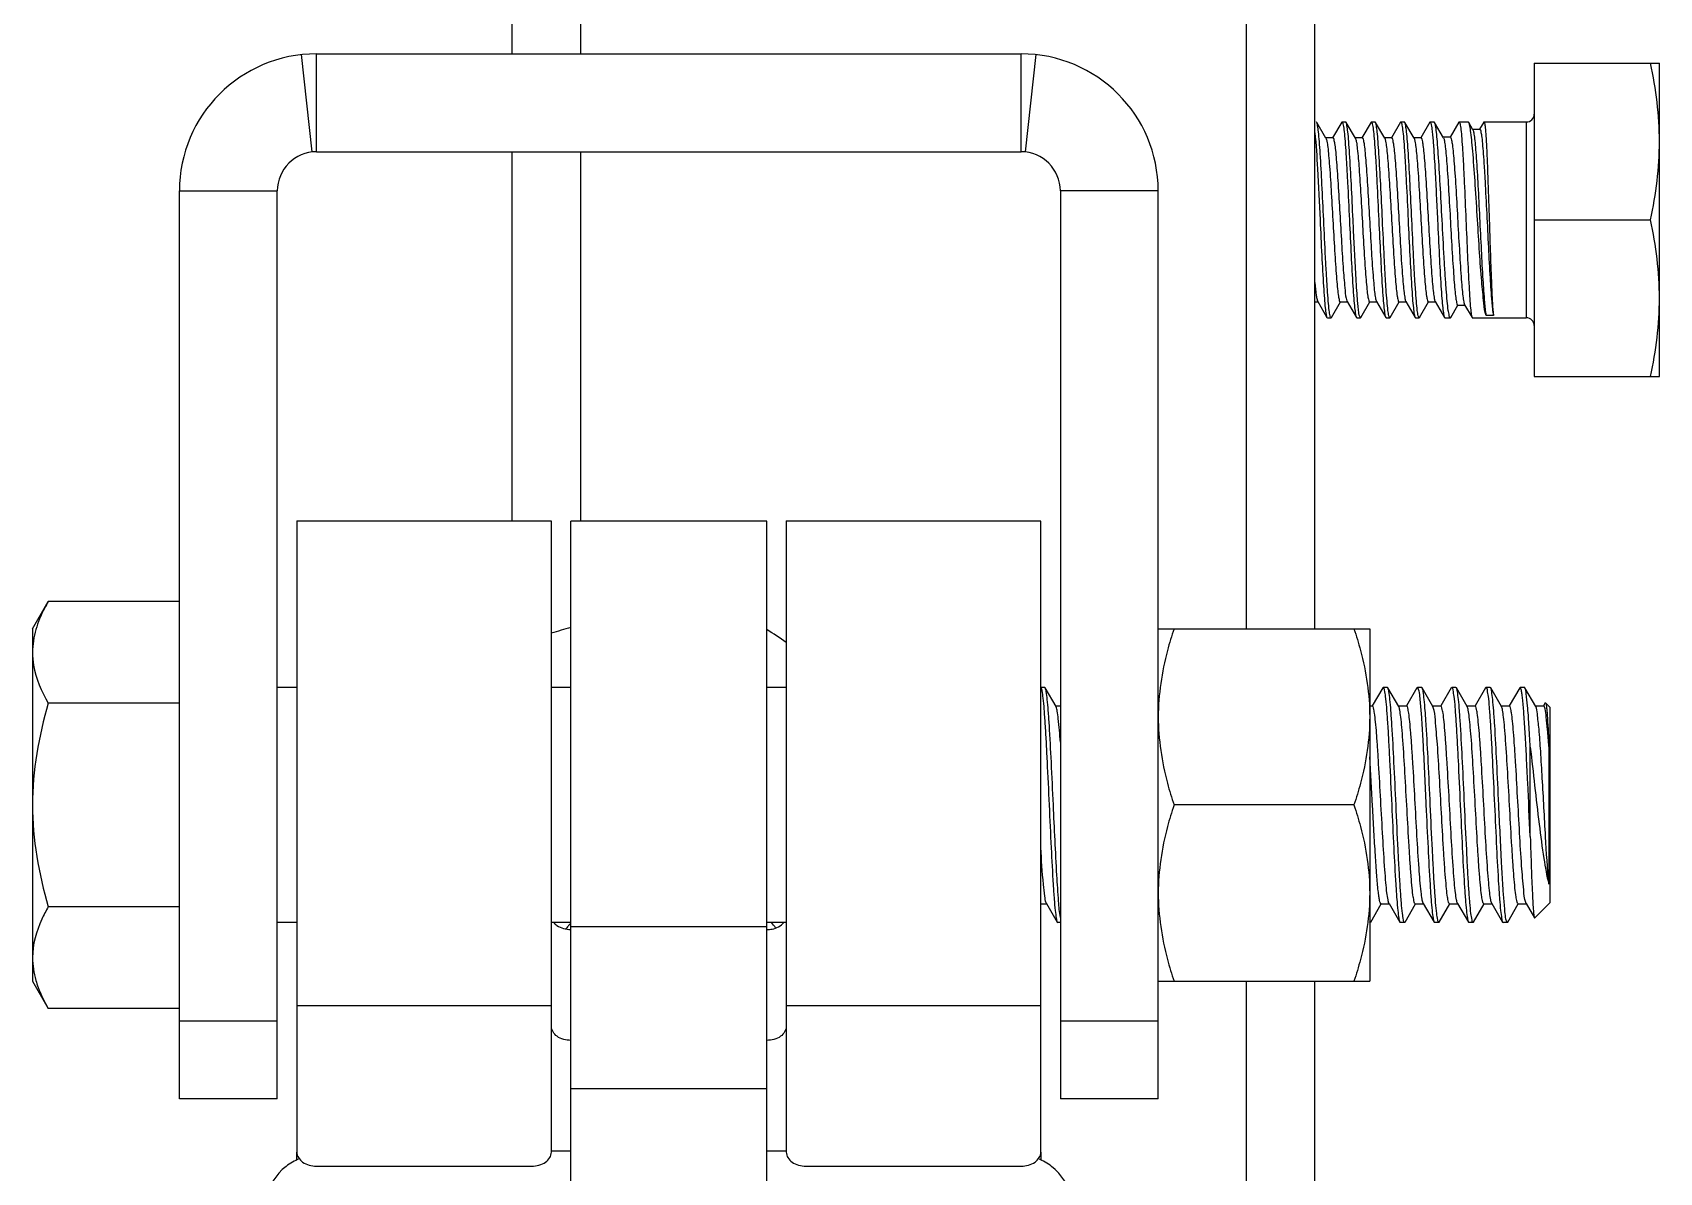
# Model space of a CAD drawing. Extents: x 1247970 to 1725648, y 860327 to 1277876.
# Drawn here: x 1330730.8 to 1331156.9, y 1202584.4 to 1202882.9 of the extents above; entities that cross this region are included whole.
import ezdxf

# ---------------------------------------------------------------- set-up
doc = ezdxf.new("R2010")
doc.units = 0
doc.header["$LTSCALE"] = 1000
doc.header["$MEASUREMENT"] = 0
doc.layers.get('0').update_dxf_attribs({"color": 254})
doc.layers.add('TK', color=4, linetype='Continuous')

# ---------------------------------------------------------------- blocks, each defined once
blk = doc.blocks.new('A$C63786A89')
at = {"linetype": 'Continuous'}
for p, q in [((-2160.59, 10233.56), (-2160.59, 10418.24)), ((-2142.64, 10233.56), (-2142.64, 10418.24)), ((-1968.31, 10083.02), (-1968.31, 10418.24)), ((-1950.37, 10083.02), (-1950.37, 10418.24)), ((-2212.99, 10207.86), (-2215.81, 10233.34)), ((-2211.86, 10207.92), (-2211.86, 10233.56)), ((-2211.86, 10233.56), (-2027.28, 10233.56)), ((-2027.28, 10207.92), (-2027.28, 10233.56)), ((-2026.15, 10207.86), (-2023.32, 10233.34)), ((-1892.94, 10231.09), (-1892.94, 10149.06)), ((-1892.94, 10231.09), (-1860.12, 10231.09)), ((-1860.12, 10149.06), (-1860.12, 10231.09)), ((-1949.88, 10215.62), (-1949.98, 10215.71)), ((-1947.46, 10211.45), (-1949.88, 10215.62)), ((-1943.35, 10215.63), (-1945.72, 10211.56)), ((-1943.35, 10215.63), (-1943.25, 10215.71)), ((-1943.25, 10215.71), (-1942.29, 10215.71)), ((-1942.19, 10215.62), (-1942.29, 10215.71)), ((-1939.77, 10211.45), (-1942.19, 10215.62)), ((-1935.66, 10215.63), (-1938.03, 10211.56)), ((-1935.66, 10215.63), (-1935.56, 10215.71)), ((-1935.56, 10215.71), (-1934.6, 10215.71)), ((-1934.5, 10215.62), (-1934.6, 10215.71)), ((-1932.08, 10211.45), (-1934.5, 10215.62)), ((-1927.97, 10215.63), (-1930.34, 10211.56)), ((-1927.97, 10215.63), (-1927.87, 10215.71)), ((-1927.87, 10215.71), (-1926.91, 10215.71)), ((-1926.81, 10215.62), (-1926.91, 10215.71)), ((-1924.39, 10211.45), (-1926.81, 10215.62)), ((-1920.28, 10215.63), (-1922.65, 10211.56)), ((-1920.28, 10215.63), (-1920.18, 10215.71)), ((-1920.18, 10215.71), (-1919.13, 10215.71)), ((-1919.02, 10215.61), (-1919.13, 10215.71)), ((-1916.69, 10211.6), (-1919.02, 10215.61)), ((-1912.66, 10215.64), (-1914.95, 10211.7)), ((-1912.66, 10215.64), (-1912.57, 10215.71)), ((-1912.57, 10215.71), (-1910.25, 10215.71)), ((-1910.09, 10215.57), (-1910.25, 10215.71)), ((-1908.99, 10213.68), (-1910.09, 10215.57)), ((-1907.18, 10213.77), (-1909.04, 10213.77)), ((-1907.22, 10213.8), (-1907.23, 10213.77)), ((-1906.13, 10215.66), (-1907.22, 10213.8)), ((-1906.13, 10215.66), (-1906.08, 10215.71)), ((-1906.08, 10215.71), (-1894.99, 10215.71)), ((-1894.99, 10215.71), (-1894.99, 10164.44)), ((-1945.66, 10211.56), (-1947.52, 10211.56)), ((-1937.97, 10211.56), (-1939.83, 10211.56)), ((-1939.77, 10211.45), (-1939.72, 10211.34)), ((-1930.28, 10211.56), (-1932.14, 10211.56)), ((-1922.59, 10211.56), (-1924.45, 10211.56)), ((-1914.89, 10211.7), (-1916.75, 10211.7)), ((-2211.86, 10207.92), (-2027.28, 10207.92)), ((-2160.59, 10111.23), (-2160.59, 10207.92)), ((-2142.64, 10111.23), (-2142.64, 10207.92)), ((-2247.75, 9959.98), (-2247.75, 10197.66)), ((-2247.75, 10197.66), (-2222.11, 10197.66)), ((-2222.11, 9959.98), (-2222.11, 10197.66)), ((-2017.02, 10197.66), (-2017.02, 9959.98)), ((-1991.38, 10197.66), (-2017.02, 10197.66)), ((-1991.38, 9959.98), (-1991.38, 10197.66)), ((-1892.94, 10190.08), (-1862.43, 10190.08)), ((-1950.37, 10168.59), (-1949.57, 10168.59)), ((-1949.63, 10168.69), (-1947.2, 10164.52)), ((-1946.03, 10164.53), (-1943.68, 10168.59)), ((-1943.74, 10168.59), (-1941.87, 10168.59)), ((-1942.02, 10168.89), (-1941.93, 10168.69)), ((-1941.93, 10168.69), (-1939.51, 10164.52)), ((-1938.34, 10164.53), (-1935.99, 10168.59)), ((-1936.05, 10168.59), (-1934.18, 10168.59)), ((-1934.27, 10168.75), (-1934.24, 10168.69)), ((-1934.24, 10168.69), (-1931.82, 10164.52)), ((-1930.65, 10164.53), (-1928.29, 10168.59)), ((-1928.35, 10168.59), (-1926.49, 10168.59)), ((-1926.55, 10168.69), (-1924.13, 10164.52)), ((-1922.96, 10164.53), (-1920.6, 10168.59)), ((-1920.66, 10168.59), (-1918.8, 10168.59)), ((-1918.86, 10168.69), (-1916.43, 10164.52)), ((-1914.74, 10164.55), (-1912.9, 10167.73)), ((-1912.96, 10167.73), (-1911.09, 10167.73)), ((-1911.15, 10167.83), (-1909.21, 10164.5)), ((-1947.2, 10164.52), (-1947.1, 10164.44)), ((-1947.1, 10164.44), (-1946.13, 10164.44)), ((-1946.03, 10164.53), (-1946.13, 10164.44)), ((-1939.51, 10164.52), (-1939.41, 10164.44)), ((-1939.41, 10164.44), (-1938.44, 10164.44)), ((-1938.34, 10164.53), (-1938.44, 10164.44)), ((-1931.82, 10164.52), (-1931.72, 10164.44)), ((-1931.72, 10164.44), (-1930.75, 10164.44)), ((-1930.65, 10164.53), (-1930.75, 10164.44)), ((-1924.13, 10164.52), (-1924.03, 10164.44)), ((-1924.03, 10164.44), (-1923.06, 10164.44)), ((-1916.43, 10164.52), (-1916.33, 10164.44)), ((-1916.33, 10164.44), (-1914.88, 10164.44)), ((-1914.74, 10164.55), (-1914.88, 10164.44)), ((-1909.21, 10164.5), (-1909.14, 10164.44)), ((-1909.14, 10164.44), (-1894.99, 10164.44)), ((-1903.62, 10165.03), (-1905.54, 10165.03)), ((-1892.94, 10149.06), (-1860.12, 10149.06)), ((-2216.99, 10111.24), (-2216.99, 9945.96)), ((-2150.33, 10111.23), (-2216.99, 10111.23)), ((-2150.33, 9945.96), (-2150.33, 10111.23)), ((-2145.2, 10004.96), (-2145.2, 10111.23)), ((-2093.93, 10111.23), (-2145.2, 10111.23)), ((-2093.93, 10004.96), (-2093.93, 10111.23)), ((-2088.8, 10111.24), (-2088.8, 9945.96)), ((-2022.15, 10111.23), (-2088.8, 10111.23)), ((-2022.15, 9945.96), (-2022.15, 10111.23)), ((-2286.21, 10083.03), (-2282.08, 10090.17)), ((-2247.75, 10090.17), (-2282.08, 10090.17)), ((-2286.21, 10083.03), (-2286.21, 9990.74)), ((-1991.38, 10083.02), (-1936.01, 10083.02)), ((-1936.01, 10083.02), (-1936.01, 9990.75)), ((-2216.99, 10067.65), (-2222.11, 10067.65)), ((-2145.2, 10067.65), (-2150.33, 10067.65)), ((-2088.8, 10067.65), (-2093.93, 10067.65)), ((-2021.09, 10067.65), (-2022.15, 10067.65)), ((-2020.98, 10067.55), (-2021.09, 10067.65)), ((-2018.14, 10062.66), (-2020.98, 10067.55)), ((-1932.6, 10067.55), (-1935.35, 10062.81)), ((-1932.6, 10067.55), (-1932.49, 10067.65)), ((-1931.36, 10067.65), (-1932.49, 10067.65)), ((-1931.25, 10067.55), (-1931.36, 10067.65)), ((-1928.42, 10062.66), (-1931.25, 10067.55)), ((-1923.63, 10067.55), (-1926.38, 10062.81)), ((-1923.63, 10067.55), (-1923.51, 10067.65)), ((-1922.39, 10067.65), (-1923.51, 10067.65)), ((-1922.28, 10067.55), (-1922.39, 10067.65)), ((-1919.44, 10062.66), (-1922.28, 10067.55)), ((-1914.66, 10067.55), (-1917.4, 10062.81)), ((-1914.66, 10067.55), (-1914.54, 10067.65)), ((-1913.42, 10067.65), (-1914.54, 10067.65)), ((-1913.3, 10067.55), (-1913.42, 10067.65)), ((-1910.47, 10062.66), (-1913.3, 10067.55)), ((-1905.68, 10067.55), (-1908.43, 10062.81)), ((-1905.68, 10067.55), (-1905.57, 10067.65)), ((-1904.45, 10067.65), (-1905.57, 10067.65)), ((-1904.33, 10067.55), (-1904.45, 10067.65)), ((-1901.5, 10062.66), (-1904.33, 10067.55)), ((-1896.71, 10067.55), (-1899.46, 10062.81)), ((-1896.59, 10067.65), (-1896.71, 10067.55)), ((-1895.47, 10067.65), (-1896.59, 10067.65)), ((-1892.52, 10062.66), (-1895.36, 10067.55)), ((-2247.75, 10063.53), (-2282.08, 10063.53)), ((-2017.02, 10062.78), (-2018.21, 10062.78)), ((-2018.09, 10062.55), (-2018.14, 10062.66)), ((-1935.3, 10062.78), (-1936.01, 10062.78)), ((-1926.33, 10062.78), (-1928.48, 10062.78)), ((-1917.35, 10062.78), (-1919.51, 10062.78)), ((-1919.35, 10062.43), (-1919.44, 10062.66)), ((-1908.38, 10062.78), (-1910.54, 10062.78)), ((-1899.41, 10062.78), (-1901.57, 10062.78)), ((-1890.43, 10062.78), (-1892.59, 10062.78)), ((-1890.03, 10063.6), (-1890.49, 10062.81)), ((-1890.03, 10063.6), (-1889.94, 10063.63)), ((-1888.84, 10062.52), (-1889.94, 10063.63)), ((-1888.84, 10062.52), (-1888.84, 10011.25)), ((-1893.96, 10028.65), (-1893.96, 10052.02)), ((-1889.09, 10052.18), (-1889.09, 10016.17)), ((-1940.13, 10036.88), (-1987.26, 10036.88)), ((-2247.75, 10010.24), (-2282.08, 10010.24)), ((-2022.15, 10010.99), (-2020.61, 10010.99)), ((-2020.68, 10011.11), (-2020.76, 10011.28)), ((-2020.68, 10011.11), (-2017.84, 10006.22)), ((-1935.74, 10006.22), (-1932.99, 10010.96)), ((-1933.04, 10010.99), (-1930.88, 10010.99)), ((-1930.95, 10011.11), (-1928.11, 10006.22)), ((-1926.76, 10006.22), (-1924.02, 10010.96)), ((-1924.07, 10010.99), (-1921.91, 10010.99)), ((-1921.98, 10011.11), (-1922.01, 10011.18)), ((-1921.98, 10011.11), (-1919.14, 10006.22)), ((-1917.79, 10006.22), (-1915.04, 10010.96)), ((-1915.09, 10010.99), (-1912.93, 10010.99)), ((-1913, 10011.11), (-1910.17, 10006.22)), ((-1908.82, 10006.22), (-1906.07, 10010.96)), ((-1906.12, 10010.99), (-1903.96, 10010.99)), ((-1904.03, 10011.11), (-1901.2, 10006.22)), ((-1899.85, 10006.22), (-1897.1, 10010.96)), ((-1897.15, 10010.99), (-1894.99, 10010.99)), ((-1895.06, 10011.11), (-1895.16, 10011.34)), ((-1895.06, 10011.11), (-1892.86, 10007.32)), ((-1888.84, 10011.25), (-1892.79, 10007.3)), ((-2216.99, 10006.12), (-2222.11, 10006.12)), ((-2145.2, 10006.12), (-2150.33, 10006.12)), ((-2145.2, 9742.08), (-2145.2, 10004.96)), ((-2093.93, 10004.96), (-2145.2, 10004.96)), ((-2088.8, 10006.12), (-2093.93, 10006.12)), ((-2093.93, 9742.08), (-2093.93, 10004.96)), ((-2017.84, 10006.22), (-2017.73, 10006.12)), ((-2017.02, 10006.12), (-2017.73, 10006.12)), ((-1935.85, 10006.12), (-1936.01, 10006.12)), ((-1935.74, 10006.22), (-1935.85, 10006.12)), ((-1928.11, 10006.22), (-1928, 10006.12)), ((-1926.88, 10006.12), (-1928, 10006.12)), ((-1926.76, 10006.22), (-1926.88, 10006.12)), ((-1919.14, 10006.22), (-1919.03, 10006.12)), ((-1917.91, 10006.12), (-1919.03, 10006.12)), ((-1917.79, 10006.22), (-1917.91, 10006.12)), ((-1910.17, 10006.22), (-1910.05, 10006.12)), ((-1908.93, 10006.12), (-1910.05, 10006.12)), ((-1908.82, 10006.22), (-1908.93, 10006.12)), ((-1901.2, 10006.22), (-1901.08, 10006.12)), ((-1899.96, 10006.12), (-1901.08, 10006.12)), ((-1899.85, 10006.22), (-1899.96, 10006.12)), ((-1892.86, 10007.32), (-1892.79, 10007.3)), ((-2286.21, 9990.74), (-2282.08, 9983.6)), ((-1991.38, 9990.75), (-1936.01, 9990.75)), ((-1968.31, 8868.27), (-1968.31, 9990.75)), ((-1950.37, 8868.27), (-1950.37, 9990.75)), ((-2247.75, 9983.6), (-2282.08, 9983.6)), ((-2150.33, 9984.31), (-2216.99, 9984.31)), ((-2022.15, 9984.31), (-2088.8, 9984.31)), ((-2222.11, 9980.29), (-2247.75, 9980.29)), ((-2247.75, 9959.97), (-2247.75, 9980.28)), ((-1991.38, 9980.29), (-2017.02, 9980.29)), ((-2145.2, 9962.67), (-2093.93, 9962.67)), ((-2222.11, 9959.97), (-2247.75, 9959.97)), ((-1991.38, 9959.97), (-2017.02, 9959.97)), ((-2216.99, 9943.89), (-2216.99, 9945.96)), ((-2145.2, 9946.25), (-2150.33, 9946.25)), ((-2088.8, 9946.25), (-2093.93, 9946.25)), ((-2022.15, 9945.96), (-2022.15, 9943.89)), ((-2211.86, 9942.33), (-2155.46, 9942.33)), ((-2083.68, 9942.33), (-2027.28, 9942.33))]:
    blk.add_line(p, q, dxfattribs=at)
for centre, radius, start, end in [((-2211.86, 10197.66), 35.89, 90, 180), ((-2027.28, 10197.66), 35.89, 0, 90), ((-1894.99, 10217.76), 2.05, 270, 0), ((-2211.86, 10197.66), 10.25, 90, 180), ((-2027.28, 10197.66), 10.25, 0, 90), ((-1894.99, 10162.39), 2.05, 0, 90), ((-2095.63, 9906.43), 183.75, 105.6552, 107.3216), ((-2157.88, 9980.5), 120.66, 55.0744, 57.9946), ((-2128.6, 9991.06), 22.36, 141.5583, 143.2859), ((-2128.21, 9990.75), 22.85, 140.4203, 141.5604), ((-2128.02, 9990.6), 23.1, 140.1867, 140.4218), ((-2127.78, 9990.39), 23.42, 138.6476, 140.1837), ((-2127.53, 9990.18), 23.74, 138.3769, 138.6505), ((-2107.68, 9993.89), 19.39, 33.9009, 39.2639)]:
    blk.add_arc(centre, radius, start, end, dxfattribs=at)
for points in [[(-1860.12, 10210.58), (-1860.12, 10217.46), (-1861.02, 10224.36), (-1862.43, 10231.09)], [(-1862.43, 10190.08), (-1861.02, 10196.81), (-1860.12, 10203.7), (-1860.12, 10210.58)], [(-1860.12, 10169.57), (-1860.12, 10176.45), (-1861.02, 10183.34), (-1862.43, 10190.08)], [(-1862.43, 10149.06), (-1861.02, 10155.79), (-1860.12, 10162.69), (-1860.12, 10169.57)], [(-2285.33, 10082.82), (-2285.89, 10080.88), (-2286.21, 10078.86), (-2286.21, 10076.85)], [(-2282.08, 10063.53), (-2284.58, 10054.89), (-2286.21, 10045.87), (-2286.21, 10036.88)], [(-2286.21, 10036.88), (-2286.21, 10027.9), (-2284.58, 10018.88), (-2282.08, 10010.24)], [(-2286.21, 9996.92), (-2286.21, 9994.91), (-2285.89, 9992.89), (-2285.33, 9990.95)]]:
    blk.add_open_spline(points, degree=3, dxfattribs=at)
for points, knots in [([(-1948.06, 10190.08), (-1948.21, 10193.18), (-1948.48, 10198.97), (-1948.85, 10205.83), (-1949.17, 10210.39), (-1949.37, 10212.86), (-1949.61, 10214.5), (-1949.74, 10215.38), (-1949.88, 10215.62)], [0, 0, 0, 0, 0.363964, 0.678244, 0.802942, 0.900063, 0.966369, 1, 1, 1, 1]), ([(-1943.25, 10215.71), (-1943.2, 10215.71), (-1943.08, 10215.5), (-1942.93, 10214.9), (-1942.72, 10213.44), (-1942.5, 10211.13), (-1942.27, 10207.97), (-1942.04, 10204.14), (-1941.71, 10198.09), (-1941.49, 10193.35), (-1941.33, 10190.08)], [0, 0, 0, 0, 0.006687, 0.021749, 0.07912, 0.17152, 0.295588, 0.446619, 0.618857, 1, 1, 1, 1]), ([(-1940.37, 10190.08), (-1940.51, 10193.18), (-1940.79, 10198.97), (-1941.16, 10205.83), (-1941.48, 10210.39), (-1941.68, 10212.86), (-1941.92, 10214.5), (-1942.04, 10215.38), (-1942.19, 10215.62)], [0, 0, 0, 0, 0.363967, 0.678248, 0.802942, 0.900063, 0.966368, 1, 1, 1, 1]), ([(-1935.56, 10215.71), (-1935.5, 10215.71), (-1935.39, 10215.5), (-1935.24, 10214.9), (-1935.03, 10213.44), (-1934.81, 10211.13), (-1934.58, 10207.97), (-1934.34, 10204.14), (-1934.02, 10198.09), (-1933.79, 10193.35), (-1933.64, 10190.08)], [0, 0, 0, 0, 0.006686, 0.021748, 0.079119, 0.171519, 0.295584, 0.446612, 0.618853, 1, 1, 1, 1]), ([(-1932.68, 10190.08), (-1932.82, 10193.18), (-1933.1, 10198.97), (-1933.47, 10205.83), (-1933.79, 10210.39), (-1933.99, 10212.86), (-1934.23, 10214.5), (-1934.35, 10215.38), (-1934.5, 10215.62)], [0, 0, 0, 0, 0.363968, 0.67825, 0.802943, 0.900061, 0.966368, 1, 1, 1, 1]), ([(-1927.87, 10215.71), (-1927.81, 10215.71), (-1927.7, 10215.5), (-1927.55, 10214.9), (-1927.33, 10213.44), (-1927.12, 10211.13), (-1926.89, 10207.97), (-1926.65, 10204.14), (-1926.33, 10198.09), (-1926.1, 10193.35), (-1925.95, 10190.08)], [0, 0, 0, 0, 0.006687, 0.021749, 0.07912, 0.171519, 0.295582, 0.44661, 0.618851, 1, 1, 1, 1]), ([(-1924.98, 10190.08), (-1925.13, 10193.18), (-1925.41, 10198.97), (-1925.77, 10205.83), (-1926.1, 10210.39), (-1926.3, 10212.86), (-1926.54, 10214.5), (-1926.66, 10215.38), (-1926.81, 10215.62)], [0, 0, 0, 0, 0.363961, 0.678245, 0.802941, 0.900059, 0.966367, 1, 1, 1, 1]), ([(-1920.18, 10215.71), (-1919.87, 10215.28), (-1919.75, 10214.15), (-1919.57, 10212.58), (-1919.41, 10210.97), (-1919.26, 10208.83), (-1919.08, 10206.15), (-1918.84, 10201.87), (-1918.56, 10196.51), (-1918.36, 10192.22), (-1918.26, 10190.08)], [0, 0, 0, 0, 0.061915, 0.124528, 0.18695, 0.249563, 0.374622, 0.4997, 0.749849, 1, 1, 1, 1]), ([(-1917.05, 10190.08), (-1917.21, 10193.17), (-1917.52, 10198.94), (-1917.91, 10205.78), (-1918.26, 10210.34), (-1918.48, 10212.81), (-1918.73, 10214.48), (-1918.87, 10215.36), (-1919.02, 10215.61)], [0, 0, 0, 0, 0.362798, 0.676444, 0.801159, 0.898571, 0.965463, 1, 1, 1, 1]), ([(-1912.57, 10215.71), (-1912.52, 10215.71), (-1912.41, 10215.5), (-1912.27, 10214.9), (-1912.07, 10213.44), (-1911.87, 10211.13), (-1911.66, 10207.97), (-1911.45, 10204.14), (-1911.15, 10198.09), (-1910.95, 10193.35), (-1910.81, 10190.08)], [0, 0, 0, 0, 0.00649, 0.02147, 0.078776, 0.171168, 0.295265, 0.446351, 0.618667, 1, 1, 1, 1]), ([(-1907.78, 10190.08), (-1907.97, 10193.14), (-1908.33, 10198.86), (-1908.8, 10205.65), (-1909.21, 10210.2), (-1909.47, 10212.68), (-1909.75, 10214.39), (-1909.93, 10215.3), (-1910.09, 10215.57)], [0, 0, 0, 0, 0.359329, 0.67107, 0.795829, 0.894102, 0.962747, 1, 1, 1, 1]), ([(-1908.99, 10213.68), (-1908.86, 10213.45), (-1908.72, 10212.65), (-1908.5, 10211.15), (-1908.3, 10208.94), (-1907.99, 10204.84), (-1907.64, 10198.68), (-1907.23, 10190.62), (-1906.82, 10182.4), (-1906.44, 10175.01), (-1906.03, 10169.32), (-1905.77, 10166.17), (-1905.54, 10165.03)], [0, 0, 0, 0, 0.016498, 0.048152, 0.09409, 0.152829, 0.300747, 0.473184, 0.648849, 0.806645, 0.928206, 1, 1, 1, 1]), ([(-1907.18, 10213.77), (-1907.02, 10213.77), (-1906.88, 10212.97), (-1906.66, 10211.95), (-1906.46, 10209.84), (-1906.24, 10207.21), (-1906.02, 10203.92), (-1905.72, 10198.7), (-1905.36, 10191.63), (-1904.94, 10183.15), (-1904.54, 10175.45), (-1904.13, 10169.51), (-1903.86, 10166.22), (-1903.62, 10165.03)], [0, 0, 0, 0, 0.009751, 0.035457, 0.076782, 0.132343, 0.200221, 0.27809, 0.453053, 0.634227, 0.798452, 0.925388, 1, 1, 1, 1]), ([(-1906.08, 10215.71), (-1906.03, 10215.71), (-1905.95, 10215.49), (-1905.88, 10215.16), (-1905.8, 10214.52), (-1905.67, 10213.26), (-1905.53, 10211.12), (-1905.36, 10207.97), (-1905.19, 10204.14), (-1904.97, 10198.09), (-1904.81, 10193.35), (-1904.71, 10190.08)], [0, 0, 0, 0, 0.005923, 0.020687, 0.044709, 0.077849, 0.170241, 0.294429, 0.445672, 0.618188, 1, 1, 1, 1]), ([(-1950.37, 10212.9), (-1950.04, 10209.76), (-1949.61, 10202.15), (-1949.23, 10194.54), (-1949.02, 10190.08)], [0, 0, 0, 0, 0.414129, 1, 1, 1, 1]), ([(-1947.46, 10211.45), (-1947.33, 10211.22), (-1947.18, 10210.42), (-1946.95, 10208.92), (-1946.74, 10206.73), (-1946.41, 10202.7), (-1946.04, 10196.73), (-1945.6, 10189.07), (-1945.23, 10182.58), (-1944.92, 10177.75), (-1944.69, 10174.69), (-1944.47, 10172.24), (-1944.26, 10170.29), (-1944.04, 10169.33), (-1943.89, 10168.59), (-1943.74, 10168.59)], [0, 0, 0, 0, 0.018981, 0.054819, 0.106484, 0.172189, 0.335941, 0.522819, 0.7062, 0.788292, 0.859969, 0.918672, 0.962335, 0.989515, 1, 1, 1, 1]), ([(-1945.66, 10211.56), (-1945.51, 10211.56), (-1945.36, 10210.86), (-1945.15, 10209.93), (-1944.95, 10208.07), (-1944.73, 10205.72), (-1944.51, 10202.77), (-1944.2, 10198.1), (-1943.83, 10191.77), (-1943.4, 10184.24), (-1943.01, 10177.48), (-1942.54, 10172.48), (-1942.32, 10169.76), (-1942.02, 10168.89)], [0, 0, 0, 0, 0.010135, 0.036285, 0.078317, 0.134912, 0.204169, 0.283727, 0.462571, 0.647088, 0.812132, 0.93526, 1, 1, 1, 1]), ([(-1939.72, 10211.34), (-1939.6, 10211.04), (-1939.44, 10210.17), (-1939.09, 10207.58), (-1938.74, 10202.93), (-1938.31, 10196.2), (-1937.89, 10188.61), (-1937.52, 10182.23), (-1937.21, 10177.51), (-1936.99, 10174.52), (-1936.76, 10172.14), (-1936.56, 10170.24), (-1936.35, 10169.3), (-1936.19, 10168.59), (-1936.05, 10168.59)], [0, 0, 0, 0, 0.022558, 0.061404, 0.182588, 0.347201, 0.532517, 0.71289, 0.793299, 0.86337, 0.920673, 0.963252, 0.989748, 1, 1, 1, 1]), ([(-1937.97, 10211.56), (-1937.82, 10211.56), (-1937.66, 10210.84), (-1937.45, 10209.89), (-1937.25, 10207.97), (-1937.02, 10205.56), (-1936.8, 10202.54), (-1936.49, 10197.77), (-1936.12, 10191.34), (-1935.69, 10183.72), (-1935.31, 10177.75), (-1934.99, 10173.69), (-1934.78, 10171.44), (-1934.55, 10169.87), (-1934.4, 10169.03), (-1934.27, 10168.75)], [0, 0, 0, 0, 0.010352, 0.037143, 0.08019, 0.138097, 0.208861, 0.289997, 0.471671, 0.657666, 0.821912, 0.888488, 0.941454, 0.978998, 1, 1, 1, 1]), ([(-1932.08, 10211.45), (-1931.94, 10211.22), (-1931.8, 10210.42), (-1931.57, 10208.92), (-1931.36, 10206.73), (-1931.03, 10202.7), (-1930.66, 10196.73), (-1930.22, 10189.07), (-1929.85, 10182.58), (-1929.53, 10177.75), (-1929.31, 10174.69), (-1929.08, 10172.24), (-1928.87, 10170.29), (-1928.66, 10169.33), (-1928.51, 10168.59), (-1928.35, 10168.59)], [0, 0, 0, 0, 0.018981, 0.054819, 0.106484, 0.172189, 0.335941, 0.522819, 0.7062, 0.788292, 0.859969, 0.918672, 0.962335, 0.989515, 1, 1, 1, 1]), ([(-1930.28, 10211.56), (-1930.13, 10211.56), (-1929.97, 10210.82), (-1929.76, 10209.86), (-1929.55, 10207.91), (-1929.32, 10205.46), (-1929.1, 10202.4), (-1928.78, 10197.57), (-1928.41, 10191.08), (-1927.98, 10183.42), (-1927.6, 10177.44), (-1927.27, 10173.42), (-1927.06, 10171.22), (-1926.83, 10169.73), (-1926.69, 10168.93), (-1926.55, 10168.69)], [0, 0, 0, 0, 0.010487, 0.037673, 0.081345, 0.140061, 0.211752, 0.293859, 0.477266, 0.664158, 0.827902, 0.893593, 0.945238, 0.981049, 1, 1, 1, 1]), ([(-1924.39, 10211.45), (-1924.25, 10211.22), (-1924.11, 10210.42), (-1923.88, 10208.92), (-1923.67, 10206.73), (-1923.34, 10202.7), (-1922.97, 10196.73), (-1922.53, 10189.07), (-1922.16, 10182.58), (-1921.84, 10177.75), (-1921.62, 10174.69), (-1921.39, 10172.24), (-1921.18, 10170.29), (-1920.97, 10169.33), (-1920.81, 10168.59), (-1920.66, 10168.59)], [0, 0, 0, 0, 0.018981, 0.054819, 0.106484, 0.172189, 0.33594, 0.522818, 0.7062, 0.788291, 0.859968, 0.918672, 0.962335, 0.989515, 1, 1, 1, 1]), ([(-1922.59, 10211.56), (-1922.44, 10211.56), (-1922.28, 10210.82), (-1922.07, 10209.86), (-1921.86, 10207.91), (-1921.63, 10205.46), (-1921.41, 10202.4), (-1921.09, 10197.57), (-1920.72, 10191.08), (-1920.28, 10183.42), (-1919.91, 10177.44), (-1919.58, 10173.42), (-1919.37, 10171.22), (-1919.14, 10169.73), (-1919, 10168.93), (-1918.86, 10168.69)], [0, 0, 0, 0, 0.010487, 0.037673, 0.081346, 0.140061, 0.211752, 0.293859, 0.477266, 0.664158, 0.827902, 0.893593, 0.945238, 0.981049, 1, 1, 1, 1]), ([(-1916.69, 10211.6), (-1916.55, 10211.36), (-1916.41, 10210.54), (-1916.17, 10208.99), (-1915.96, 10206.72), (-1915.63, 10202.58), (-1915.25, 10196.43), (-1914.81, 10188.58), (-1914.44, 10181.93), (-1914.12, 10177.01), (-1913.9, 10173.9), (-1913.68, 10171.42), (-1913.47, 10169.45), (-1913.25, 10168.48), (-1913.11, 10167.73), (-1912.96, 10167.73)], [0, 0, 0, 0, 0.019041, 0.055177, 0.107312, 0.17358, 0.338397, 0.525795, 0.708878, 0.790545, 0.861682, 0.919808, 0.962944, 0.989731, 1, 1, 1, 1]), ([(-1914.89, 10211.7), (-1914.73, 10211.7), (-1914.58, 10210.93), (-1914.36, 10209.94), (-1914.15, 10207.92), (-1913.92, 10205.38), (-1913.69, 10202.22), (-1913.37, 10197.25), (-1913, 10190.59), (-1912.56, 10182.76), (-1912.19, 10176.67), (-1911.86, 10172.59), (-1911.66, 10170.37), (-1911.42, 10168.87), (-1911.28, 10168.07), (-1911.15, 10167.83)], [0, 0, 0, 0, 0.010589, 0.038146, 0.082381, 0.141769, 0.214153, 0.296885, 0.481049, 0.667765, 0.83046, 0.895438, 0.946357, 0.981525, 1, 1, 1, 1]), ([(-1949.02, 10190.08), (-1948.87, 10186.97), (-1948.59, 10181.18), (-1948.23, 10174.32), (-1947.9, 10169.76), (-1947.71, 10167.29), (-1947.47, 10165.64), (-1947.34, 10164.77), (-1947.2, 10164.52)], [0, 0, 0, 0, 0.364025, 0.678338, 0.803036, 0.900142, 0.966415, 1, 1, 1, 1]), ([(-1946.13, 10164.44), (-1946.19, 10164.44), (-1946.31, 10164.65), (-1946.46, 10165.25), (-1946.67, 10166.71), (-1946.89, 10169.02), (-1947.12, 10172.18), (-1947.35, 10176.01), (-1947.68, 10182.06), (-1947.9, 10186.8), (-1948.06, 10190.08)], [0, 0, 0, 0, 0.006687, 0.02175, 0.079123, 0.171524, 0.295593, 0.446627, 0.618865, 1, 1, 1, 1]), ([(-1941.33, 10190.08), (-1941.18, 10186.97), (-1940.9, 10181.18), (-1940.54, 10174.32), (-1940.21, 10169.76), (-1940.01, 10167.29), (-1939.78, 10165.64), (-1939.65, 10164.77), (-1939.51, 10164.52)], [0, 0, 0, 0, 0.36402, 0.678336, 0.803034, 0.900139, 0.966413, 1, 1, 1, 1]), ([(-1938.44, 10164.44), (-1938.76, 10164.87), (-1938.87, 10166), (-1939.06, 10167.57), (-1939.21, 10169.18), (-1939.36, 10171.32), (-1939.54, 10174), (-1939.79, 10178.28), (-1940.06, 10183.64), (-1940.26, 10187.93), (-1940.37, 10190.08)], [0, 0, 0, 0, 0.061915, 0.124527, 0.186949, 0.249563, 0.374622, 0.4997, 0.749849, 1, 1, 1, 1]), ([(-1933.64, 10190.08), (-1933.49, 10186.97), (-1933.21, 10181.18), (-1932.85, 10174.32), (-1932.52, 10169.76), (-1932.32, 10167.29), (-1932.09, 10165.64), (-1931.96, 10164.77), (-1931.82, 10164.52)], [0, 0, 0, 0, 0.364022, 0.678341, 0.803036, 0.900138, 0.966413, 1, 1, 1, 1]), ([(-1930.75, 10164.44), (-1930.81, 10164.44), (-1930.92, 10164.65), (-1931.08, 10165.25), (-1931.29, 10166.71), (-1931.5, 10169.02), (-1931.74, 10172.18), (-1931.97, 10176.01), (-1932.29, 10182.06), (-1932.52, 10186.8), (-1932.68, 10190.08)], [0, 0, 0, 0, 0.006687, 0.021749, 0.079121, 0.17152, 0.295583, 0.446613, 0.618854, 1, 1, 1, 1]), ([(-1925.95, 10190.08), (-1925.8, 10186.97), (-1925.52, 10181.18), (-1925.16, 10174.32), (-1924.83, 10169.76), (-1924.63, 10167.29), (-1924.39, 10165.64), (-1924.27, 10164.77), (-1924.13, 10164.52)], [0, 0, 0, 0, 0.364029, 0.678346, 0.803038, 0.900139, 0.966414, 1, 1, 1, 1]), ([(-1923.06, 10164.44), (-1923.12, 10164.44), (-1923.23, 10164.65), (-1923.39, 10165.25), (-1923.6, 10166.71), (-1923.81, 10169.02), (-1924.05, 10172.18), (-1924.28, 10176.01), (-1924.6, 10182.06), (-1924.83, 10186.8), (-1924.98, 10190.08)], [0, 0, 0, 0, 0.006682, 0.021743, 0.079108, 0.171504, 0.295567, 0.446597, 0.618841, 1, 1, 1, 1]), ([(-1918.26, 10190.08), (-1918.11, 10186.97), (-1917.83, 10181.18), (-1917.47, 10174.32), (-1917.14, 10169.76), (-1916.94, 10167.29), (-1916.7, 10165.64), (-1916.58, 10164.77), (-1916.43, 10164.52)], [0, 0, 0, 0, 0.364032, 0.678347, 0.803038, 0.900142, 0.966415, 1, 1, 1, 1]), ([(-1914.88, 10164.44), (-1915.07, 10164.44), (-1915.23, 10165.39), (-1915.5, 10166.59), (-1915.73, 10169.07), (-1916, 10172.16), (-1916.26, 10176.02), (-1916.63, 10182.05), (-1916.88, 10186.8), (-1917.05, 10190.08)], [0, 0, 0, 0, 0.021896, 0.079445, 0.171896, 0.295945, 0.446919, 0.619074, 1, 1, 1, 1]), ([(-1910.81, 10190.08), (-1910.68, 10186.94), (-1910.43, 10181.12), (-1910.11, 10174.22), (-1909.82, 10169.64), (-1909.65, 10167.19), (-1909.44, 10165.58), (-1909.35, 10164.73), (-1909.21, 10164.5)], [0, 0, 0, 0, 0.366745, 0.682558, 0.80722, 0.903649, 0.968551, 1, 1, 1, 1]), ([(-1905.54, 10165.03), (-1905.87, 10166.07), (-1906.21, 10169.09), (-1906.76, 10174.59), (-1907.26, 10181.87), (-1907.6, 10187.23), (-1907.78, 10190.08)], [0, 0, 0, 0, 0.130767, 0.359345, 0.660425, 1, 1, 1, 1]), ([(-1904.71, 10190.08), (-1904.53, 10184.71), (-1904.32, 10177.44), (-1903.93, 10169.1), (-1903.77, 10166.1), (-1903.62, 10165.03)], [0, 0, 0, 0, 0.641746, 0.870304, 1, 1, 1, 1]), ([(-1950.37, 10173.68), (-1950.27, 10172.55), (-1950.14, 10171.06), (-1949.85, 10169.41), (-1949.72, 10168.86), (-1949.63, 10168.69)], [0, 0, 0, 0, 0.675058, 0.883205, 1, 1, 1, 1]), ([(-1922.96, 10164.53), (-1922.97, 10164.5), (-1923, 10164.46), (-1923.04, 10164.44), (-1923.06, 10164.44)], [0, 0, 0, 0, 0.600432, 1, 1, 1, 1]), ([(-2282.08, 10090.17), (-2282.43, 10089.57), (-2283.72, 10087.22), (-2284.78, 10084.73), (-2285.33, 10082.82)], [0, 0, 0, 0, 0.257361, 1, 1, 1, 1]), ([(-1987.26, 10083.02), (-1987.89, 10081.15), (-1990.16, 10073.66), (-1991.38, 10065.81), (-1991.38, 10059.95)], [0, 0, 0, 0, 0.2519, 1, 1, 1, 1]), ([(-1940.13, 10083.02), (-1939.51, 10081.15), (-1937.23, 10073.66), (-1936.01, 10065.81), (-1936.01, 10059.95)], [0, 0, 0, 0, 0.2519, 1, 1, 1, 1]), ([(-2286.21, 10076.85), (-2286.21, 10075.72), (-2285.8, 10071.03), (-2283.86, 10066.6), (-2282.08, 10063.53)], [0, 0, 0, 0, 0.24128, 1, 1, 1, 1]), ([(-2022.15, 10067.62), (-2021.94, 10067.41), (-2021.84, 10066.39), (-2021.52, 10064.58), (-2021.31, 10061.64), (-2021.03, 10057.88), (-2020.77, 10053.33), (-2020.4, 10046.25), (-2020.15, 10040.7), (-2019.97, 10036.88)], [0, 0, 0, 0, 0.028227, 0.090757, 0.185923, 0.310412, 0.459774, 0.628634, 1, 1, 1, 1]), ([(-2018.85, 10036.88), (-2019.02, 10040.62), (-2019.35, 10047.57), (-2019.77, 10055.81), (-2020.15, 10061.29), (-2020.39, 10064.24), (-2020.67, 10066.21), (-2020.81, 10067.25), (-2020.98, 10067.55)], [0, 0, 0, 0, 0.364465, 0.679014, 0.803703, 0.900703, 0.96676, 1, 1, 1, 1]), ([(-1932.49, 10067.65), (-1932.27, 10067.65), (-1932.16, 10066.48), (-1931.83, 10065.08), (-1931.62, 10062.08), (-1931.33, 10058.38), (-1931.07, 10053.75), (-1930.69, 10046.51), (-1930.43, 10040.81), (-1930.24, 10036.88)], [0, 0, 0, 0, 0.021178, 0.078555, 0.170997, 0.295133, 0.44626, 0.618614, 1, 1, 1, 1]), ([(-1929.12, 10036.88), (-1929.29, 10040.62), (-1929.62, 10047.57), (-1930.04, 10055.81), (-1930.43, 10061.29), (-1930.66, 10064.24), (-1930.94, 10066.21), (-1931.08, 10067.25), (-1931.25, 10067.55)], [0, 0, 0, 0, 0.36447, 0.679026, 0.803708, 0.900703, 0.966759, 1, 1, 1, 1]), ([(-1923.51, 10067.65), (-1923.17, 10067.11), (-1922.96, 10065.78), (-1922.77, 10063.25), (-1922.45, 10060.03), (-1922.24, 10056.18), (-1921.94, 10051.03), (-1921.63, 10044.6), (-1921.39, 10039.46), (-1921.27, 10036.88)], [0, 0, 0, 0, 0.061954, 0.124824, 0.249657, 0.374785, 0.499801, 0.749907, 1, 1, 1, 1]), ([(-1920.15, 10036.88), (-1920.32, 10040.62), (-1920.65, 10047.57), (-1921.07, 10055.81), (-1921.45, 10061.29), (-1921.68, 10064.24), (-1921.96, 10066.21), (-1922.11, 10067.25), (-1922.28, 10067.55)], [0, 0, 0, 0, 0.364465, 0.679013, 0.803703, 0.900703, 0.96676, 1, 1, 1, 1]), ([(-1914.54, 10067.65), (-1914.32, 10067.65), (-1914.21, 10066.48), (-1913.89, 10065.08), (-1913.67, 10062.08), (-1913.39, 10058.38), (-1913.12, 10053.75), (-1912.74, 10046.51), (-1912.48, 10040.81), (-1912.3, 10036.88)], [0, 0, 0, 0, 0.021165, 0.078533, 0.170972, 0.2951, 0.446226, 0.618585, 1, 1, 1, 1]), ([(-1911.18, 10036.88), (-1911.35, 10040.62), (-1911.67, 10047.57), (-1912.1, 10055.81), (-1912.48, 10061.29), (-1912.71, 10064.24), (-1912.99, 10066.21), (-1913.13, 10067.25), (-1913.3, 10067.55)], [0, 0, 0, 0, 0.364465, 0.679027, 0.803712, 0.900705, 0.966759, 1, 1, 1, 1]), ([(-1905.57, 10067.65), (-1905.35, 10067.65), (-1905.24, 10066.48), (-1904.92, 10065.08), (-1904.7, 10062.08), (-1904.41, 10058.38), (-1904.15, 10053.75), (-1903.77, 10046.51), (-1903.51, 10040.81), (-1903.32, 10036.88)], [0, 0, 0, 0, 0.021177, 0.078553, 0.170998, 0.295135, 0.446264, 0.618615, 1, 1, 1, 1]), ([(-1902.2, 10036.88), (-1902.38, 10040.62), (-1902.7, 10047.57), (-1903.13, 10055.81), (-1903.51, 10061.29), (-1903.74, 10064.24), (-1904.02, 10066.21), (-1904.16, 10067.25), (-1904.33, 10067.55)], [0, 0, 0, 0, 0.364467, 0.679018, 0.803701, 0.9007, 0.966758, 1, 1, 1, 1]), ([(-1893.96, 10028.65), (-1894.19, 10033.32), (-1894.5, 10040.25), (-1894.93, 10049.2), (-1895.25, 10055.18), (-1895.57, 10060.18), (-1895.84, 10063.64), (-1896.07, 10065.7), (-1896.24, 10066.74), (-1896.36, 10067.29), (-1896.51, 10067.65), (-1896.59, 10067.65)], [0, 0, 0, 0, 0.358635, 0.531005, 0.686504, 0.816962, 0.915551, 0.951237, 0.977231, 0.99332, 1, 1, 1, 1]), ([(-1895.36, 10067.55), (-1895.37, 10067.58), (-1895.4, 10067.62), (-1895.45, 10067.65), (-1895.47, 10067.65)], [0, 0, 0, 0, 0.600347, 1, 1, 1, 1]), ([(-1893.96, 10052.02), (-1894.07, 10054.03), (-1894.29, 10057.62), (-1894.57, 10062.33), (-1894.97, 10065.44), (-1895.1, 10067.1), (-1895.36, 10067.55)], [0, 0, 0, 0, 0.386494, 0.692785, 0.901076, 1, 1, 1, 1]), ([(-2017.02, 10053.34), (-2017.17, 10055.4), (-2017.36, 10058.12), (-2017.77, 10061.18), (-2017.95, 10062.2), (-2018.09, 10062.55)], [0, 0, 0, 0, 0.667526, 0.879301, 1, 1, 1, 1]), ([(-1991.38, 10059.95), (-1991.38, 10054.1), (-1990.16, 10046.24), (-1987.89, 10038.76), (-1987.26, 10036.88)], [0, 0, 0, 0, 0.7481, 1, 1, 1, 1]), ([(-1936.01, 10059.95), (-1936.01, 10054.1), (-1937.23, 10046.24), (-1939.51, 10038.76), (-1940.13, 10036.88)], [0, 0, 0, 0, 0.7481, 1, 1, 1, 1]), ([(-1930.95, 10011.11), (-1931.11, 10011.39), (-1931.27, 10012.34), (-1931.55, 10014.13), (-1931.79, 10016.78), (-1932.18, 10021.62), (-1932.61, 10028.82), (-1933.12, 10038.06), (-1933.55, 10045.89), (-1933.92, 10051.72), (-1934.18, 10055.42), (-1934.45, 10058.37), (-1934.69, 10060.73), (-1934.95, 10061.88), (-1935.12, 10062.78), (-1935.3, 10062.78)], [0, 0, 0, 0, 0.018684, 0.054292, 0.105793, 0.171396, 0.33512, 0.522155, 0.705797, 0.788029, 0.859834, 0.918643, 0.962378, 0.989583, 1, 1, 1, 1]), ([(-1924.07, 10010.99), (-1924.25, 10010.99), (-1924.42, 10011.89), (-1924.68, 10013.04), (-1924.92, 10015.4), (-1925.18, 10018.35), (-1925.44, 10022.05), (-1925.81, 10027.88), (-1926.24, 10035.71), (-1926.75, 10044.95), (-1927.19, 10052.15), (-1927.57, 10056.99), (-1927.82, 10059.64), (-1928.09, 10061.43), (-1928.25, 10062.38), (-1928.42, 10062.66)], [0, 0, 0, 0, 0.010417, 0.037621, 0.081356, 0.140166, 0.211972, 0.294203, 0.477845, 0.66488, 0.828605, 0.894208, 0.945708, 0.981316, 1, 1, 1, 1]), ([(-1922.01, 10011.18), (-1922.16, 10011.5), (-1922.33, 10012.5), (-1922.75, 10015.52), (-1923.15, 10021.07), (-1923.66, 10029.17), (-1924.16, 10038.36), (-1924.59, 10046.12), (-1924.96, 10051.88), (-1925.22, 10055.53), (-1925.48, 10058.44), (-1925.72, 10060.76), (-1925.97, 10061.9), (-1926.15, 10062.78), (-1926.33, 10062.78)], [0, 0, 0, 0, 0.02067, 0.057955, 0.177187, 0.341396, 0.527565, 0.709531, 0.790823, 0.86173, 0.919758, 0.962888, 0.989712, 1, 1, 1, 1]), ([(-1915.09, 10010.99), (-1915.27, 10010.99), (-1915.44, 10011.84), (-1915.69, 10012.95), (-1915.92, 10015.21), (-1916.18, 10018.04), (-1916.44, 10021.6), (-1916.8, 10027.23), (-1917.22, 10034.86), (-1917.73, 10043.95), (-1918.18, 10052.1), (-1918.74, 10058.12), (-1918.99, 10061.38), (-1919.35, 10062.43)], [0, 0, 0, 0, 0.010061, 0.03622, 0.078297, 0.134963, 0.204308, 0.283961, 0.46299, 0.647625, 0.81266, 0.935617, 1, 1, 1, 1]), ([(-1913, 10011.11), (-1913.16, 10011.39), (-1913.33, 10012.34), (-1913.6, 10014.13), (-1913.85, 10016.78), (-1914.23, 10021.62), (-1914.67, 10028.82), (-1915.17, 10038.06), (-1915.61, 10045.89), (-1915.98, 10051.72), (-1916.24, 10055.42), (-1916.5, 10058.37), (-1916.74, 10060.73), (-1917, 10061.88), (-1917.17, 10062.78), (-1917.35, 10062.78)], [0, 0, 0, 0, 0.018685, 0.054292, 0.105792, 0.171394, 0.335118, 0.522154, 0.705795, 0.788026, 0.859832, 0.918642, 0.962378, 0.989583, 1, 1, 1, 1]), ([(-1906.12, 10010.99), (-1906.3, 10010.99), (-1906.47, 10011.89), (-1906.73, 10013.04), (-1906.97, 10015.4), (-1907.24, 10018.35), (-1907.5, 10022.05), (-1907.87, 10027.88), (-1908.3, 10035.71), (-1908.81, 10044.95), (-1909.24, 10052.15), (-1909.63, 10056.99), (-1909.87, 10059.64), (-1910.15, 10061.43), (-1910.31, 10062.38), (-1910.47, 10062.66)], [0, 0, 0, 0, 0.010418, 0.037624, 0.081359, 0.140167, 0.211972, 0.294202, 0.477845, 0.664879, 0.828602, 0.894205, 0.945706, 0.981315, 1, 1, 1, 1]), ([(-1904.03, 10011.11), (-1904.19, 10011.39), (-1904.35, 10012.34), (-1904.63, 10014.13), (-1904.87, 10016.78), (-1905.26, 10021.62), (-1905.69, 10028.82), (-1906.2, 10038.06), (-1906.63, 10045.89), (-1907, 10051.72), (-1907.26, 10055.42), (-1907.53, 10058.37), (-1907.77, 10060.73), (-1908.03, 10061.88), (-1908.2, 10062.78), (-1908.38, 10062.78)], [0, 0, 0, 0, 0.018684, 0.054292, 0.105793, 0.171397, 0.335121, 0.522155, 0.705798, 0.788029, 0.859834, 0.918643, 0.962378, 0.989582, 1, 1, 1, 1]), ([(-1897.15, 10010.99), (-1897.33, 10010.99), (-1897.5, 10011.89), (-1897.76, 10013.04), (-1898, 10015.4), (-1898.26, 10018.35), (-1898.52, 10022.05), (-1898.89, 10027.88), (-1899.33, 10035.71), (-1899.84, 10044.95), (-1900.27, 10052.15), (-1900.65, 10056.99), (-1900.9, 10059.64), (-1901.17, 10061.43), (-1901.34, 10062.38), (-1901.5, 10062.66)], [0, 0, 0, 0, 0.010417, 0.037621, 0.081356, 0.140166, 0.211972, 0.294204, 0.477845, 0.664881, 0.828605, 0.894209, 0.945708, 0.981316, 1, 1, 1, 1]), ([(-1895.16, 10011.34), (-1895.51, 10012.4), (-1895.76, 10015.66), (-1896.32, 10021.69), (-1896.77, 10029.83), (-1897.28, 10038.92), (-1897.7, 10046.55), (-1898.06, 10052.18), (-1898.32, 10055.73), (-1898.58, 10058.56), (-1898.81, 10060.82), (-1899.06, 10061.93), (-1899.23, 10062.78), (-1899.41, 10062.78)], [0, 0, 0, 0, 0.064547, 0.187597, 0.352652, 0.537248, 0.716203, 0.795815, 0.86512, 0.921751, 0.963801, 0.989944, 1, 1, 1, 1]), ([(-1889.09, 10016.17), (-1889.47, 10020.3), (-1889.86, 10026.98), (-1890.38, 10036.23), (-1890.79, 10043.69), (-1891.21, 10050.53), (-1891.55, 10056.2), (-1892.06, 10060.03), (-1892.2, 10062.1), (-1892.52, 10062.66)], [0, 0, 0, 0, 0.266652, 0.430443, 0.595533, 0.747191, 0.871896, 0.958609, 1, 1, 1, 1]), ([(-1889.09, 10052.18), (-1889.19, 10053.66), (-1889.39, 10056.28), (-1889.69, 10059.53), (-1889.98, 10061.61), (-1890.2, 10062.48), (-1890.35, 10062.78), (-1890.43, 10062.78)], [0, 0, 0, 0, 0.41433, 0.728279, 0.925351, 0.977249, 1, 1, 1, 1]), ([(-1889.94, 10063.63), (-1889.87, 10063.56), (-1889.82, 10063.22), (-1889.71, 10062.6), (-1889.62, 10061.61), (-1889.46, 10059.66), (-1889.28, 10056.47), (-1889.16, 10053.73), (-1889.09, 10052.18)], [0, 0, 0, 0, 0.026215, 0.08239, 0.168499, 0.283643, 0.594887, 1, 1, 1, 1]), ([(-1893.96, 10052.02), (-1893.17, 10045.31), (-1892.14, 10035.56), (-1890.56, 10023.61), (-1889.67, 10018.36), (-1889.09, 10016.17)], [0, 0, 0, 0, 0.559709, 0.812596, 1, 1, 1, 1]), ([(-1933.04, 10010.99), (-1933.13, 10010.99), (-1933.3, 10011.38), (-1933.44, 10011.97), (-1933.63, 10013.08), (-1933.89, 10015.26), (-1934.2, 10018.89), (-1934.55, 10024.06), (-1934.91, 10030.11), (-1935.38, 10038.68), (-1935.74, 10045.2), (-1936.01, 10049.5)], [0, 0, 0, 0, 0.007408, 0.02491, 0.053068, 0.09155, 0.196933, 0.334178, 0.49414, 0.666116, 1, 1, 1, 1]), ([(-2019.97, 10036.88), (-2019.8, 10033.15), (-2019.47, 10026.2), (-2019.05, 10017.96), (-2018.67, 10012.48), (-2018.44, 10009.53), (-2018.16, 10007.56), (-2018.01, 10006.51), (-2017.84, 10006.22)], [0, 0, 0, 0, 0.364464, 0.679011, 0.803698, 0.9007, 0.966759, 1, 1, 1, 1]), ([(-2017.02, 10007.4), (-2017.25, 10008.82), (-2017.56, 10012.52), (-2018.2, 10022.34), (-2018.57, 10030.76), (-2018.85, 10036.88)], [0, 0, 0, 0, 0.14526, 0.376979, 1, 1, 1, 1]), ([(-1987.26, 10036.88), (-1987.89, 10035.01), (-1990.16, 10027.53), (-1991.38, 10019.67), (-1991.38, 10013.82)], [0, 0, 0, 0, 0.2519, 1, 1, 1, 1]), ([(-1940.13, 10036.88), (-1939.51, 10035.01), (-1937.23, 10027.53), (-1936.01, 10019.67), (-1936.01, 10013.82)], [0, 0, 0, 0, 0.2519, 1, 1, 1, 1]), ([(-1930.24, 10036.88), (-1930.07, 10033.15), (-1929.74, 10026.2), (-1929.32, 10017.96), (-1928.94, 10012.48), (-1928.71, 10009.53), (-1928.43, 10007.56), (-1928.29, 10006.51), (-1928.11, 10006.22)], [0, 0, 0, 0, 0.364468, 0.679024, 0.803706, 0.900703, 0.966759, 1, 1, 1, 1]), ([(-1926.88, 10006.12), (-1927.1, 10006.12), (-1927.21, 10007.29), (-1927.53, 10008.69), (-1927.74, 10011.69), (-1928.03, 10015.39), (-1928.3, 10020.02), (-1928.68, 10027.26), (-1928.94, 10032.96), (-1929.12, 10036.88)], [0, 0, 0, 0, 0.021171, 0.078543, 0.170982, 0.295115, 0.446243, 0.618601, 1, 1, 1, 1]), ([(-1921.27, 10036.88), (-1921.1, 10033.15), (-1920.77, 10026.2), (-1920.35, 10017.96), (-1919.97, 10012.48), (-1919.73, 10009.53), (-1919.45, 10007.56), (-1919.31, 10006.51), (-1919.14, 10006.22)], [0, 0, 0, 0, 0.364463, 0.679012, 0.803702, 0.900703, 0.96676, 1, 1, 1, 1]), ([(-1917.91, 10006.12), (-1918.12, 10006.12), (-1918.23, 10007.29), (-1918.56, 10008.69), (-1918.77, 10011.69), (-1919.06, 10015.39), (-1919.32, 10020.02), (-1919.7, 10027.26), (-1919.97, 10032.96), (-1920.15, 10036.88)], [0, 0, 0, 0, 0.021182, 0.078563, 0.171014, 0.295154, 0.446278, 0.618619, 1, 1, 1, 1]), ([(-1912.3, 10036.88), (-1912.12, 10033.15), (-1911.8, 10026.2), (-1911.37, 10017.96), (-1910.99, 10012.48), (-1910.76, 10009.53), (-1910.48, 10007.56), (-1910.34, 10006.51), (-1910.17, 10006.22)], [0, 0, 0, 0, 0.364467, 0.679029, 0.803714, 0.900706, 0.966759, 1, 1, 1, 1]), ([(-1908.93, 10006.12), (-1909.15, 10006.12), (-1909.26, 10007.29), (-1909.58, 10008.69), (-1909.8, 10011.69), (-1910.09, 10015.39), (-1910.35, 10020.02), (-1910.73, 10027.26), (-1910.99, 10032.96), (-1911.18, 10036.88)], [0, 0, 0, 0, 0.02116, 0.078526, 0.170965, 0.295095, 0.446222, 0.618582, 1, 1, 1, 1]), ([(-1903.32, 10036.88), (-1903.15, 10033.15), (-1902.83, 10026.2), (-1902.4, 10017.96), (-1902.02, 10012.48), (-1901.79, 10009.53), (-1901.51, 10007.56), (-1901.37, 10006.51), (-1901.2, 10006.22)], [0, 0, 0, 0, 0.364465, 0.679016, 0.803701, 0.900701, 0.966759, 1, 1, 1, 1]), ([(-1899.96, 10006.12), (-1900.3, 10006.66), (-1900.51, 10007.99), (-1900.7, 10010.52), (-1901.02, 10013.74), (-1901.23, 10017.59), (-1901.53, 10022.74), (-1901.84, 10029.17), (-1902.08, 10034.31), (-1902.2, 10036.88)], [0, 0, 0, 0, 0.061957, 0.124805, 0.249653, 0.374777, 0.499795, 0.749904, 1, 1, 1, 1]), ([(-2020.76, 10011.28), (-2020.95, 10011.83), (-2021.17, 10013.45), (-2021.71, 10018.25), (-2021.95, 10022.52), (-2022.15, 10025.74)], [0, 0, 0, 0, 0.11904, 0.334264, 1, 1, 1, 1]), ([(-1893.96, 10028.65), (-1893.88, 10025.9), (-1893.72, 10020.92), (-1893.5, 10015.09), (-1893.29, 10011.36), (-1893.18, 10009.42), (-1893.02, 10008.16), (-1892.97, 10007.5), (-1892.86, 10007.32)], [0, 0, 0, 0, 0.386139, 0.699427, 0.819334, 0.910715, 0.971365, 1, 1, 1, 1]), ([(-1991.38, 10013.82), (-1991.38, 10007.96), (-1990.16, 10000.11), (-1987.89, 9992.62), (-1987.26, 9990.75)], [0, 0, 0, 0, 0.7481, 1, 1, 1, 1]), ([(-1936.01, 10013.82), (-1936.01, 10007.96), (-1937.23, 10000.11), (-1939.51, 9992.62), (-1940.13, 9990.75)], [0, 0, 0, 0, 0.7481, 1, 1, 1, 1]), ([(-2282.08, 10010.24), (-2282.7, 10009.18), (-2284.88, 10005.06), (-2286.21, 10000.37), (-2286.21, 9996.92)], [0, 0, 0, 0, 0.26301, 1, 1, 1, 1]), ([(-2149.67, 10006.1), (-2149.44, 10005.81), (-2148.24, 10004.71), (-2146.53, 10004.27), (-2145.28, 10004.26)], [0, 0, 0, 0, 0.226494, 1, 1, 1, 1]), ([(-2093.85, 10004.26), (-2093.41, 10004.26), (-2091.81, 10004.42), (-2090.19, 10005.18), (-2089.46, 10006.1)], [0, 0, 0, 0, 0.273889, 1, 1, 1, 1]), ([(-1935.85, 10006.12), (-1935.88, 10006.12), (-1935.96, 10006.18), (-1935.99, 10006.26), (-1936.01, 10006.31)], [0, 0, 0, 0, 0.362811, 1, 1, 1, 1]), ([(-2285.33, 9990.95), (-2285.15, 9990.33), (-2284.3, 9987.78), (-2283.1, 9985.36), (-2282.08, 9983.6)], [0, 0, 0, 0, 0.243197, 1, 1, 1, 1]), ([(-2145.2, 9975.25), (-2146.46, 9975.25), (-2148.81, 9975.73), (-2150.33, 9977.89), (-2150.33, 9978.88)], [0, 0, 0, 0, 0.559761, 1, 1, 1, 1]), ([(-2088.8, 9978.88), (-2088.8, 9977.89), (-2090.33, 9975.73), (-2092.67, 9975.25), (-2093.93, 9975.25)], [0, 0, 0, 0, 0.440239, 1, 1, 1, 1]), ([(-2216.99, 9945.96), (-2216.99, 9944.97), (-2215.46, 9942.81), (-2213.12, 9942.33), (-2211.86, 9942.33)], [0, 0, 0, 0, 0.440239, 1, 1, 1, 1]), ([(-2155.46, 9942.33), (-2154.2, 9942.33), (-2151.86, 9942.81), (-2150.33, 9944.97), (-2150.33, 9945.96)], [0, 0, 0, 0, 0.559761, 1, 1, 1, 1]), ([(-2088.8, 9945.96), (-2088.8, 9944.97), (-2087.28, 9942.81), (-2084.94, 9942.33), (-2083.68, 9942.33)], [0, 0, 0, 0, 0.440239, 1, 1, 1, 1]), ([(-2027.28, 9942.33), (-2026.02, 9942.33), (-2023.67, 9942.81), (-2022.15, 9944.97), (-2022.15, 9945.96)], [0, 0, 0, 0, 0.559761, 1, 1, 1, 1]), ([(-2216.34, 9944.27), (-2217.56, 9943.72), (-2221.61, 9941.49), (-2224.68, 9936.88), (-2224.68, 9933.56)], [0, 0, 0, 0, 0.287437, 1, 1, 1, 1]), ([(-2014.46, 9933.56), (-2014.46, 9936.88), (-2017.52, 9941.49), (-2021.57, 9943.72), (-2022.79, 9944.27)], [0, 0, 0, 0, 0.712563, 1, 1, 1, 1])]:
    blk.add_open_spline(points, degree=3, knots=knots, dxfattribs=at)

msp = doc.modelspace()

# ---------------------------------------------------------------- block references
at = {"layer": 'TK'}
msp.add_blockref('A$C63786A89', (1333017.03, 1192643.73, -355), dxfattribs=at)

doc.saveas('drawing.dxf')
